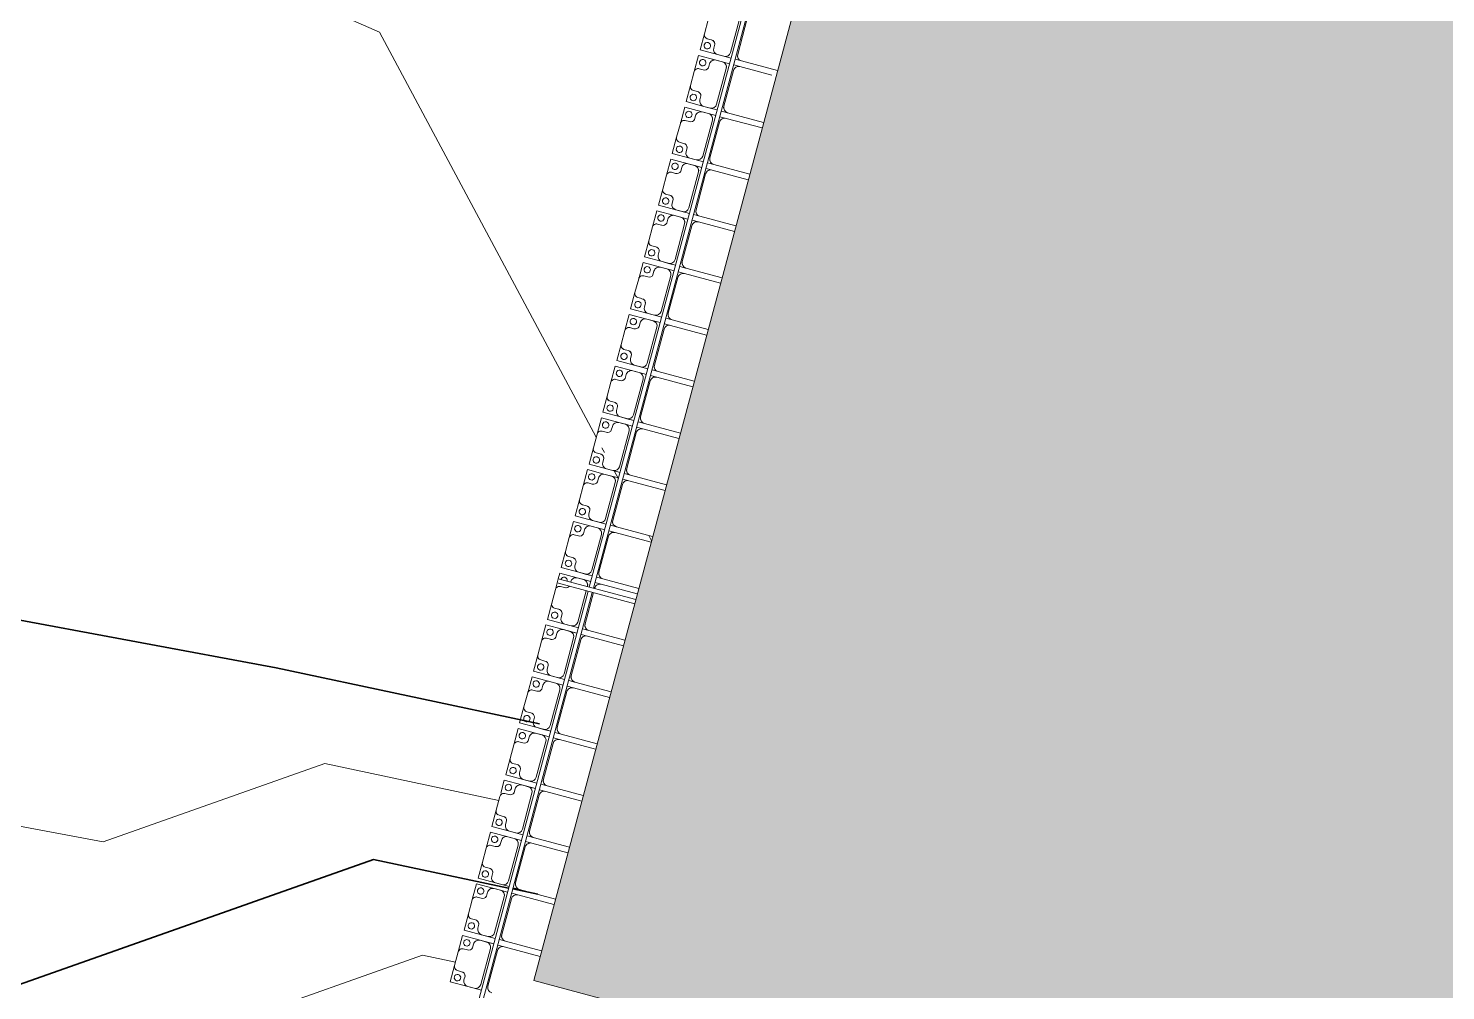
# Model space of a CAD drawing. Header units: millimetres. Extents: x -861324 to 439029, y -308065 to 694685.
# Drawn here: x -190144 to -176927, y 236711 to 245688 of the extents above; entities that cross this region are included whole.
import ezdxf

# ---------------------------------------------------------------- set-up
doc = ezdxf.new("R2010")
doc.units = ezdxf.units.MM
for name, color, linetype, lineweight in [('A-DETL-GENF', 92, 'Continuous', 9), ('A-DETL-THIN', 151, 'Continuous', 9), ('A-GENM', 13, 'Continuous', 9), ('C-TOPO-MAJR', 7, 'Continuous', 35), ('C-TOPO-MINR', 7, 'Continuous', 9), ('S-BEAM', 12, 'Continuous', 9)]:
    doc.layers.add(name, color=color, linetype=linetype, lineweight=lineweight)

# ---------------------------------------------------------------- blocks, each defined once
blk = doc.blocks.new('Dai phaodi lai - DẢI PHAO ĐI LẠI-17681-BỐ TRÍ BÈ PIN HỒ BẢN MÒNG')
at = {"layer": 'A-GENM', "color": 7}
for p, q in [((45223, -348), (45223, 0)), ((45723, -348), (45723, 0)), ((45777, 0), (45777, -348)), ((46223, -348), (46223, 0)), ((46277, 0), (46277, -348)), ((46723, -348), (46723, 0)), ((46777, 0), (46777, -348)), ((47223, -348), (47223, 0)), ((47277, 0), (47277, -348)), ((47723, -348), (47723, 0)), ((47777, 0), (47777, -348)), ((48223, -348), (48223, 0)), ((48277, 0), (48277, -348)), ((48723, -348), (48723, 0)), ((48777, 0), (48777, -348)), ((49223, -348), (49223, 0)), ((49277, 0), (49277, -348)), ((49723, -348), (49723, 0)), ((49777, 0), (49777, -348)), ((50223, -348), (50223, 0)), ((50277, 0), (50277, -348)), ((50723, -348), (50723, 0)), ((50777, 0), (50777, -348)), ((51223, -348), (51223, 0)), ((51277, 0), (51277, -348)), ((51723, -348), (51723, 0)), ((51777, 0), (51777, -348)), ((52223, -348), (52223, 0)), ((52277, 0), (52277, -348)), ((52723, -348), (52723, 0)), ((52777, 0), (52777, -348)), ((53223, -348), (53223, 0)), ((53277, 0), (53277, -348)), ((53723, -348), (53723, 0)), ((53777, 0), (53777, -348)), ((45277, -41), (45277, -348)), ((44827, -398), (45173, -398)), ((45173, -467), (44827, -467)), ((45223, -579), (45223, -517)), ((45277, -517), (45277, -579)), ((45327, -398), (45673, -398)), ((45673, -467), (45327, -467)), ((45723, -579), (45723, -517)), ((45777, -517), (45777, -579)), ((45827, -398), (46173, -398)), ((46173, -467), (45827, -467)), ((46223, -579), (46223, -517)), ((46277, -517), (46277, -579)), ((46327, -398), (46673, -398)), ((46673, -467), (46327, -467)), ((46723, -579), (46723, -517)), ((46777, -517), (46777, -579)), ((46827, -398), (47173, -398)), ((47173, -467), (46827, -467)), ((47223, -579), (47223, -517)), ((47277, -517), (47277, -579)), ((47327, -398), (47673, -398)), ((47673, -467), (47327, -467)), ((47723, -579), (47723, -517)), ((47777, -517), (47777, -579)), ((47827, -398), (48173, -398)), ((48173, -467), (47827, -467)), ((48223, -579), (48223, -517)), ((48277, -517), (48277, -579)), ((48327, -398), (48673, -398)), ((48673, -467), (48327, -467)), ((48723, -579), (48723, -517)), ((48777, -517), (48777, -579)), ((48827, -398), (49173, -398)), ((49173, -467), (48827, -467)), ((49223, -579), (49223, -517)), ((49277, -517), (49277, -579)), ((49327, -398), (49673, -398)), ((49673, -467), (49327, -467)), ((49723, -579), (49723, -517)), ((49777, -517), (49777, -579)), ((49827, -398), (50173, -398)), ((50173, -467), (49827, -467)), ((50223, -579), (50223, -517)), ((50277, -517), (50277, -579)), ((50371, -398), (50673, -398)), ((50673, -467), (50371, -467)), ((50723, -579), (50723, -517)), ((50777, -517), (50777, -579)), ((50827, -398), (51173, -398)), ((51173, -467), (50827, -467)), ((51223, -579), (51223, -517)), ((51277, -517), (51277, -579)), ((51327, -398), (51673, -398)), ((51673, -467), (51327, -467)), ((51723, -579), (51723, -517)), ((51777, -517), (51777, -579)), ((51827, -398), (52173, -398)), ((52173, -467), (51827, -467)), ((52223, -579), (52223, -517)), ((52277, -517), (52277, -579)), ((52327, -398), (52673, -398)), ((52673, -467), (52327, -467)), ((52723, -579), (52723, -517)), ((52777, -517), (52777, -579)), ((52827, -398), (53173, -398)), ((53173, -467), (52827, -467)), ((53223, -579), (53223, -517)), ((53277, -517), (53277, -579)), ((53327, -398), (53673, -398)), ((53673, -467), (53327, -467)), ((53723, -579), (53723, -517)), ((53777, -517), (53777, -579)), ((53827, -398), (54173, -398)), ((54173, -467), (53827, -467)), ((54223, -579), (54223, -517)), ((45136, -629), (45173, -629)), ((45327, -629), (45364, -629)), ((45636, -629), (45673, -629)), ((45827, -629), (45864, -629)), ((46136, -629), (46173, -629)), ((46327, -629), (46364, -629)), ((46636, -629), (46673, -629)), ((46827, -629), (46864, -629)), ((47136, -629), (47173, -629)), ((47327, -629), (47364, -629)), ((47636, -629), (47673, -629)), ((47827, -629), (47864, -629)), ((48136, -629), (48173, -629)), ((48327, -629), (48364, -629)), ((48636, -629), (48673, -629)), ((48827, -629), (48864, -629)), ((49136, -629), (49173, -629)), ((49327, -629), (49364, -629)), ((49636, -629), (49673, -629)), ((49827, -629), (49864, -629)), ((50136, -629), (50173, -629)), ((50636, -629), (50673, -629)), ((50827, -629), (50864, -629)), ((51136, -629), (51173, -629)), ((51327, -629), (51364, -629)), ((51636, -629), (51673, -629)), ((51827, -629), (51864, -629)), ((52136, -629), (52173, -629)), ((52327, -629), (52364, -629)), ((52636, -629), (52673, -629)), ((52827, -629), (52864, -629)), ((53136, -629), (53173, -629)), ((53327, -629), (53364, -629)), ((53636, -629), (53673, -629)), ((53827, -629), (53864, -629)), ((54136, -629), (54173, -629)), ((44933, -748), (45067, -748)), ((45105, -710), (45105, -671)), ((45395, -671), (45395, -710)), ((45433, -748), (45567, -748)), ((45605, -710), (45605, -671)), ((45895, -671), (45895, -710)), ((45933, -748), (46067, -748)), ((46105, -710), (46105, -671)), ((46395, -671), (46395, -710)), ((46433, -748), (46567, -748)), ((46605, -710), (46605, -671)), ((46895, -671), (46895, -710)), ((46933, -748), (47067, -748)), ((47105, -710), (47105, -671)), ((47395, -671), (47395, -710)), ((47433, -748), (47567, -748)), ((47605, -710), (47605, -671)), ((47895, -671), (47895, -710)), ((47933, -748), (48067, -748)), ((48105, -710), (48105, -671)), ((48395, -671), (48395, -710)), ((48433, -748), (48567, -748)), ((48605, -710), (48605, -671)), ((48895, -671), (48895, -710)), ((48933, -748), (49067, -748)), ((49105, -710), (49105, -671)), ((49395, -671), (49395, -710)), ((49433, -748), (49567, -748)), ((49605, -710), (49605, -671)), ((49895, -671), (49895, -710)), ((49933, -748), (50067, -748)), ((50105, -710), (50105, -671)), ((50395, -671), (50395, -710)), ((50433, -748), (50567, -748)), ((50605, -710), (50605, -671)), ((50895, -671), (50895, -710)), ((50933, -748), (51067, -748)), ((51105, -710), (51105, -671)), ((51395, -671), (51395, -710)), ((51433, -748), (51567, -748)), ((51605, -710), (51605, -671)), ((51895, -671), (51895, -710)), ((51933, -748), (52067, -748)), ((52105, -710), (52105, -671)), ((52395, -671), (52395, -710)), ((52433, -748), (52567, -748)), ((52605, -710), (52605, -671)), ((52895, -671), (52895, -710)), ((52933, -748), (53067, -748)), ((53105, -710), (53105, -671)), ((53395, -671), (53395, -710)), ((53433, -748), (53567, -748)), ((53605, -710), (53605, -671)), ((53895, -671), (53895, -710)), ((53933, -748), (54067, -748)), ((54105, -710), (54105, -671))]:
    blk.add_line(p, q, dxfattribs=at)
at = {"layer": 'A-GENM', "color": 9}
for p, q in [((45223, -348), (45223, -408)), ((45223, -348), (45223, -408)), ((45277, -408), (45277, -348)), ((45277, -408), (45277, -348)), ((45723, -348), (45723, -408)), ((45723, -348), (45723, -408)), ((45777, -408), (45777, -348)), ((45777, -408), (45777, -348)), ((46223, -348), (46223, -408)), ((46223, -348), (46223, -408)), ((46277, -408), (46277, -348)), ((46277, -408), (46277, -348)), ((46723, -348), (46723, -408)), ((46723, -348), (46723, -408)), ((46777, -408), (46777, -348)), ((46777, -408), (46777, -348)), ((47223, -348), (47223, -408)), ((47223, -348), (47223, -408)), ((47277, -408), (47277, -348)), ((47277, -408), (47277, -348)), ((47723, -348), (47723, -408)), ((47723, -348), (47723, -408)), ((47777, -408), (47777, -348)), ((47777, -408), (47777, -348)), ((48223, -348), (48223, -408)), ((48223, -348), (48223, -408)), ((48277, -408), (48277, -348)), ((48277, -408), (48277, -348)), ((48723, -348), (48723, -408)), ((48723, -348), (48723, -408)), ((48777, -408), (48777, -348)), ((48777, -408), (48777, -348)), ((49223, -348), (49223, -408)), ((49223, -348), (49223, -408)), ((49277, -408), (49277, -348)), ((49277, -408), (49277, -348)), ((49723, -348), (49723, -408)), ((49723, -348), (49723, -408)), ((49777, -408), (49777, -348)), ((49777, -408), (49777, -348)), ((50223, -348), (50223, -408)), ((50223, -348), (50223, -408)), ((50277, -408), (50277, -348)), ((50277, -408), (50277, -348)), ((50723, -348), (50723, -408)), ((50723, -348), (50723, -408)), ((50777, -408), (50777, -348)), ((50777, -408), (50777, -348)), ((51223, -348), (51223, -408)), ((51223, -348), (51223, -408)), ((51277, -408), (51277, -348)), ((51277, -408), (51277, -348)), ((51723, -348), (51723, -408)), ((51723, -348), (51723, -408)), ((51777, -408), (51777, -348)), ((51777, -408), (51777, -348)), ((52223, -348), (52223, -408)), ((52223, -348), (52223, -408)), ((52277, -408), (52277, -348)), ((52277, -408), (52277, -348)), ((52723, -348), (52723, -408)), ((52723, -348), (52723, -408)), ((52777, -408), (52777, -348)), ((52777, -408), (52777, -348)), ((53223, -348), (53223, -408)), ((53223, -348), (53223, -408)), ((53277, -408), (53277, -348)), ((53277, -408), (53277, -348)), ((53723, -348), (53723, -408)), ((53723, -348), (53723, -408)), ((53777, -408), (53777, -348)), ((53777, -408), (53777, -348)), ((45223, -448), (45223, -579)), ((45223, -448), (45223, -517)), ((45277, -579), (45277, -448)), ((45277, -517), (45277, -448)), ((45723, -448), (45723, -579)), ((45723, -448), (45723, -517)), ((45777, -579), (45777, -448)), ((45777, -517), (45777, -448)), ((46223, -448), (46223, -579)), ((46223, -448), (46223, -517)), ((46277, -579), (46277, -448)), ((46277, -517), (46277, -448)), ((46723, -448), (46723, -579)), ((46723, -448), (46723, -517)), ((46777, -579), (46777, -448)), ((46777, -517), (46777, -448)), ((47223, -448), (47223, -579)), ((47223, -448), (47223, -517)), ((47277, -579), (47277, -448)), ((47277, -517), (47277, -448)), ((47723, -448), (47723, -579)), ((47723, -448), (47723, -517)), ((47777, -579), (47777, -448)), ((47777, -517), (47777, -448)), ((48223, -448), (48223, -579)), ((48223, -448), (48223, -517)), ((48277, -579), (48277, -448)), ((48277, -517), (48277, -448)), ((48723, -448), (48723, -579)), ((48723, -448), (48723, -517)), ((48777, -579), (48777, -448)), ((48777, -517), (48777, -448)), ((49223, -448), (49223, -579)), ((49223, -448), (49223, -517)), ((49277, -579), (49277, -448)), ((49277, -517), (49277, -448)), ((49723, -448), (49723, -579)), ((49723, -448), (49723, -517)), ((49777, -579), (49777, -448)), ((49777, -517), (49777, -448)), ((50223, -448), (50223, -579)), ((50223, -448), (50223, -517)), ((50277, -579), (50277, -448)), ((50277, -517), (50277, -448)), ((50723, -448), (50723, -579)), ((50723, -448), (50723, -517)), ((50777, -579), (50777, -448)), ((50777, -517), (50777, -448)), ((51223, -448), (51223, -579)), ((51223, -448), (51223, -517)), ((51277, -579), (51277, -448)), ((51277, -517), (51277, -448)), ((51723, -448), (51723, -579)), ((51723, -448), (51723, -517)), ((51777, -579), (51777, -448)), ((51777, -517), (51777, -448)), ((52223, -448), (52223, -579)), ((52223, -448), (52223, -517)), ((52277, -579), (52277, -448)), ((52277, -517), (52277, -448)), ((52723, -448), (52723, -579)), ((52723, -448), (52723, -517)), ((52777, -579), (52777, -448)), ((52777, -517), (52777, -448)), ((53223, -448), (53223, -579)), ((53223, -448), (53223, -517)), ((53277, -579), (53277, -448)), ((53277, -517), (53277, -448)), ((53723, -448), (53723, -579)), ((53723, -448), (53723, -517)), ((53777, -579), (53777, -448)), ((53777, -517), (53777, -448)), ((54223, -448), (54223, -579)), ((54223, -448), (54223, -517)), ((45173, -629), (45136, -629)), ((45136, -629), (45173, -629)), ((45173, -629), (45136, -629)), ((45223, -579), (45223, -748)), ((45223, -748), (45223, -579)), ((45277, -748), (45277, -579)), ((45277, -579), (45277, -748)), ((45364, -629), (45327, -629)), ((45327, -629), (45364, -629)), ((45364, -629), (45327, -629)), ((45673, -629), (45636, -629)), ((45636, -629), (45673, -629)), ((45673, -629), (45636, -629)), ((45723, -579), (45723, -748)), ((45723, -748), (45723, -579)), ((45777, -748), (45777, -579)), ((45777, -579), (45777, -748)), ((45864, -629), (45827, -629)), ((45827, -629), (45864, -629)), ((45864, -629), (45827, -629)), ((46173, -629), (46136, -629)), ((46136, -629), (46173, -629)), ((46173, -629), (46136, -629)), ((46223, -579), (46223, -748)), ((46223, -748), (46223, -579)), ((46277, -748), (46277, -579)), ((46277, -579), (46277, -748)), ((46364, -629), (46327, -629)), ((46327, -629), (46364, -629)), ((46364, -629), (46327, -629)), ((46673, -629), (46636, -629)), ((46636, -629), (46673, -629)), ((46673, -629), (46636, -629)), ((46723, -579), (46723, -748)), ((46723, -748), (46723, -579)), ((46777, -748), (46777, -579)), ((46777, -579), (46777, -748)), ((46864, -629), (46827, -629)), ((46827, -629), (46864, -629)), ((46864, -629), (46827, -629)), ((47173, -629), (47136, -629)), ((47136, -629), (47173, -629)), ((47173, -629), (47136, -629)), ((47223, -579), (47223, -748)), ((47223, -748), (47223, -579)), ((47277, -748), (47277, -579)), ((47277, -579), (47277, -748)), ((47364, -629), (47327, -629)), ((47327, -629), (47364, -629)), ((47364, -629), (47327, -629)), ((47673, -629), (47636, -629)), ((47636, -629), (47673, -629)), ((47673, -629), (47636, -629)), ((47723, -579), (47723, -748)), ((47723, -748), (47723, -579)), ((47777, -748), (47777, -579)), ((47777, -579), (47777, -748)), ((47864, -629), (47827, -629)), ((47827, -629), (47864, -629)), ((47864, -629), (47827, -629)), ((48173, -629), (48136, -629)), ((48136, -629), (48173, -629)), ((48173, -629), (48136, -629)), ((48223, -579), (48223, -748)), ((48223, -748), (48223, -579)), ((48277, -748), (48277, -579)), ((48277, -579), (48277, -748)), ((48364, -629), (48327, -629)), ((48327, -629), (48364, -629)), ((48364, -629), (48327, -629)), ((48673, -629), (48636, -629)), ((48636, -629), (48673, -629)), ((48673, -629), (48636, -629)), ((48723, -579), (48723, -748)), ((48723, -748), (48723, -579)), ((48777, -748), (48777, -579)), ((48777, -579), (48777, -748)), ((48864, -629), (48827, -629)), ((48827, -629), (48864, -629)), ((48864, -629), (48827, -629)), ((49173, -629), (49136, -629)), ((49136, -629), (49173, -629)), ((49173, -629), (49136, -629)), ((49223, -579), (49223, -748)), ((49223, -748), (49223, -579)), ((49277, -748), (49277, -579)), ((49277, -579), (49277, -748)), ((49364, -629), (49327, -629)), ((49327, -629), (49364, -629)), ((49364, -629), (49327, -629)), ((49673, -629), (49636, -629)), ((49636, -629), (49673, -629)), ((49673, -629), (49636, -629)), ((49723, -579), (49723, -748)), ((49723, -748), (49723, -579)), ((49777, -748), (49777, -579)), ((49777, -579), (49777, -748)), ((49864, -629), (49827, -629)), ((49827, -629), (49864, -629)), ((49864, -629), (49827, -629)), ((50173, -629), (50136, -629)), ((50136, -629), (50173, -629)), ((50173, -629), (50136, -629)), ((50223, -579), (50223, -748)), ((50223, -748), (50223, -579)), ((50277, -748), (50277, -579)), ((50277, -579), (50277, -748)), ((50673, -629), (50636, -629)), ((50636, -629), (50673, -629)), ((50673, -629), (50636, -629)), ((50723, -579), (50723, -748)), ((50723, -748), (50723, -579)), ((50777, -748), (50777, -579)), ((50777, -579), (50777, -748)), ((50864, -629), (50827, -629)), ((50827, -629), (50864, -629)), ((50864, -629), (50827, -629)), ((51173, -629), (51136, -629)), ((51136, -629), (51173, -629)), ((51173, -629), (51136, -629)), ((51223, -579), (51223, -748)), ((51223, -748), (51223, -579)), ((51277, -748), (51277, -579)), ((51277, -579), (51277, -748)), ((51364, -629), (51327, -629)), ((51327, -629), (51364, -629)), ((51364, -629), (51327, -629)), ((51673, -629), (51636, -629)), ((51636, -629), (51673, -629)), ((51673, -629), (51636, -629)), ((51723, -579), (51723, -748)), ((51723, -748), (51723, -579)), ((51777, -748), (51777, -579)), ((51777, -579), (51777, -748)), ((51864, -629), (51827, -629)), ((51827, -629), (51864, -629)), ((51864, -629), (51827, -629)), ((52173, -629), (52136, -629)), ((52136, -629), (52173, -629)), ((52173, -629), (52136, -629)), ((52223, -579), (52223, -748)), ((52223, -748), (52223, -579)), ((52277, -748), (52277, -579)), ((52277, -579), (52277, -748)), ((52364, -629), (52327, -629)), ((52327, -629), (52364, -629)), ((52364, -629), (52327, -629)), ((52673, -629), (52636, -629)), ((52636, -629), (52673, -629)), ((52673, -629), (52636, -629)), ((52723, -579), (52723, -748)), ((52723, -748), (52723, -579)), ((52777, -748), (52777, -579)), ((52777, -579), (52777, -748)), ((52864, -629), (52827, -629)), ((52827, -629), (52864, -629)), ((52864, -629), (52827, -629)), ((53173, -629), (53136, -629)), ((53136, -629), (53173, -629)), ((53173, -629), (53136, -629)), ((53223, -579), (53223, -748)), ((53223, -748), (53223, -579)), ((53277, -748), (53277, -579)), ((53277, -579), (53277, -748)), ((53364, -629), (53327, -629)), ((53327, -629), (53364, -629)), ((53364, -629), (53327, -629)), ((53673, -629), (53636, -629)), ((53636, -629), (53673, -629)), ((53673, -629), (53636, -629)), ((53723, -579), (53723, -748)), ((53723, -748), (53723, -579)), ((53777, -748), (53777, -579)), ((53777, -579), (53777, -748)), ((53864, -629), (53827, -629)), ((53827, -629), (53864, -629)), ((53864, -629), (53827, -629)), ((54173, -629), (54136, -629)), ((54136, -629), (54173, -629)), ((54173, -629), (54136, -629)), ((54223, -579), (54223, -748)), ((54223, -748), (54223, -579)), ((45223, -748), (45067, -748)), ((45067, -748), (45223, -748)), ((45433, -748), (45277, -748)), ((45277, -748), (45433, -748)), ((45395, -710), (45395, -671)), ((45395, -671), (45395, -710)), ((45395, -710), (45395, -671)), ((45723, -748), (45567, -748)), ((45567, -748), (45723, -748)), ((45933, -748), (45777, -748)), ((45777, -748), (45933, -748)), ((45895, -710), (45895, -671)), ((45895, -671), (45895, -710)), ((45895, -710), (45895, -671)), ((46223, -748), (46067, -748)), ((46067, -748), (46223, -748)), ((46433, -748), (46277, -748)), ((46277, -748), (46433, -748)), ((46395, -710), (46395, -671)), ((46395, -671), (46395, -710)), ((46395, -710), (46395, -671)), ((46723, -748), (46567, -748)), ((46567, -748), (46723, -748)), ((46933, -748), (46777, -748)), ((46777, -748), (46933, -748)), ((46895, -710), (46895, -671)), ((46895, -671), (46895, -710)), ((46895, -710), (46895, -671)), ((47223, -748), (47067, -748)), ((47067, -748), (47223, -748)), ((47433, -748), (47277, -748)), ((47277, -748), (47433, -748)), ((47395, -710), (47395, -671)), ((47395, -671), (47395, -710)), ((47395, -710), (47395, -671)), ((47723, -748), (47567, -748)), ((47567, -748), (47723, -748)), ((47933, -748), (47777, -748)), ((47777, -748), (47933, -748)), ((47895, -710), (47895, -671)), ((47895, -671), (47895, -710)), ((47895, -710), (47895, -671)), ((48223, -748), (48067, -748)), ((48067, -748), (48223, -748)), ((48433, -748), (48277, -748)), ((48277, -748), (48433, -748)), ((48395, -710), (48395, -671)), ((48395, -671), (48395, -710)), ((48395, -710), (48395, -671)), ((48723, -748), (48567, -748)), ((48567, -748), (48723, -748)), ((48933, -748), (48777, -748)), ((48777, -748), (48933, -748)), ((48895, -710), (48895, -671)), ((48895, -671), (48895, -710)), ((48895, -710), (48895, -671)), ((49223, -748), (49067, -748)), ((49067, -748), (49223, -748)), ((49433, -748), (49277, -748)), ((49277, -748), (49433, -748)), ((49395, -710), (49395, -671)), ((49395, -671), (49395, -710)), ((49395, -710), (49395, -671)), ((49723, -748), (49567, -748)), ((49567, -748), (49723, -748)), ((49933, -748), (49777, -748)), ((49777, -748), (49933, -748)), ((49895, -710), (49895, -671)), ((49895, -671), (49895, -710)), ((49895, -710), (49895, -671)), ((50223, -748), (50067, -748)), ((50067, -748), (50223, -748)), ((50331, -748), (50277, -748)), ((50277, -748), (50331, -748)), ((50433, -748), (50371, -748)), ((50371, -748), (50433, -748)), ((50395, -710), (50395, -671)), ((50395, -671), (50395, -710)), ((50395, -710), (50395, -671)), ((50723, -748), (50567, -748)), ((50567, -748), (50723, -748)), ((50933, -748), (50777, -748)), ((50777, -748), (50933, -748)), ((50895, -710), (50895, -671)), ((50895, -671), (50895, -710)), ((50895, -710), (50895, -671)), ((51223, -748), (51067, -748)), ((51067, -748), (51223, -748)), ((51433, -748), (51277, -748)), ((51277, -748), (51433, -748)), ((51395, -710), (51395, -671)), ((51395, -671), (51395, -710)), ((51395, -710), (51395, -671)), ((51723, -748), (51567, -748)), ((51567, -748), (51723, -748)), ((51933, -748), (51777, -748)), ((51777, -748), (51933, -748)), ((51895, -710), (51895, -671)), ((51895, -671), (51895, -710)), ((51895, -710), (51895, -671)), ((52223, -748), (52067, -748)), ((52067, -748), (52223, -748)), ((52401, -748), (52277, -748)), ((52277, -748), (52401, -748)), ((52395, -710), (52395, -671)), ((52395, -671), (52395, -710)), ((52395, -710), (52395, -671)), ((52723, -748), (52567, -748)), ((52567, -748), (52723, -748)), ((52933, -748), (52777, -748)), ((52777, -748), (52933, -748)), ((52895, -710), (52895, -671)), ((52895, -671), (52895, -710)), ((52895, -710), (52895, -671)), ((53223, -748), (53067, -748)), ((53067, -748), (53223, -748)), ((53429, -748), (53277, -748)), ((53277, -748), (53429, -748)), ((53395, -710), (53395, -671)), ((53395, -671), (53395, -710)), ((53395, -710), (53395, -671)), ((53723, -748), (53567, -748)), ((53567, -748), (53723, -748)), ((53933, -748), (53777, -748)), ((53777, -748), (53933, -748)), ((53895, -710), (53895, -671)), ((53895, -671), (53895, -710)), ((53895, -710), (53895, -671)), ((54223, -748), (54067, -748)), ((54067, -748), (54223, -748))]:
    blk.add_line(p, q, dxfattribs=at)
at = {"layer": 'A-GENM', "color": 7}
for centre, radius, start, end in [((45173, -348), 50, 270, 360), ((45327, -348), 50, 180, 270), ((45673, -348), 50, 270, 360), ((45827, -348), 50, 180, 270), ((46173, -348), 50, 270, 360), ((46327, -348), 50, 180, 270), ((46673, -348), 50, 270, 360), ((46827, -348), 50, 180, 270), ((47173, -348), 50, 270, 360), ((47327, -348), 50, 180, 270), ((47673, -348), 50, 270, 360), ((47827, -348), 50, 180, 270), ((48173, -348), 50, 270, 360), ((48327, -348), 50, 180, 270), ((48673, -348), 50, 270, 360), ((48827, -348), 50, 180, 270), ((49173, -348), 50, 270, 360), ((49327, -348), 50, 180, 270), ((49673, -348), 50, 270, 360), ((49827, -348), 50, 180, 270), ((50173, -348), 50, 270, 360), ((50327, -348), 50, 180, 270), ((50673, -348), 50, 270, 360), ((50827, -348), 50, 180, 270), ((51173, -348), 50, 270, 360), ((51327, -348), 50, 180, 270), ((51673, -348), 50, 270, 360), ((51827, -348), 50, 180, 270), ((52173, -348), 50, 270, 360), ((52327, -348), 50, 180, 270), ((52673, -348), 50, 270, 360), ((52827, -348), 50, 180, 270), ((53173, -348), 50, 270, 360), ((53327, -348), 50, 180, 270), ((53673, -348), 50, 270, 360), ((53827, -348), 50, 180, 270), ((54173, -348), 50, 270, 360), ((45173, -517), 50, 360, 90), ((45327, -517), 50, 90, 180), ((45673, -517), 50, 360, 90), ((45827, -517), 50, 90, 180), ((46173, -517), 50, 360, 90), ((46327, -517), 50, 90, 180), ((46673, -517), 50, 360, 90), ((46827, -517), 50, 90, 180), ((47173, -517), 50, 360, 90), ((47327, -517), 50, 90, 180), ((47673, -517), 50, 360, 90), ((47827, -517), 50, 90, 180), ((48173, -517), 50, 360, 90), ((48327, -517), 50, 90, 180), ((48673, -517), 50, 360, 90), ((48827, -517), 50, 90, 180), ((49173, -517), 50, 360, 90), ((49327, -517), 50, 90, 180), ((49673, -517), 50, 360, 90), ((49827, -517), 50, 90, 180), ((50173, -517), 50, 360, 90), ((50327, -517), 50, 90, 180), ((50673, -517), 50, 360, 90), ((50827, -517), 50, 90, 180), ((51173, -517), 50, 360, 90), ((51327, -517), 50, 90, 180), ((51673, -517), 50, 360, 90), ((51827, -517), 50, 90, 180), ((52173, -517), 50, 360, 90), ((52327, -517), 50, 90, 180), ((52673, -517), 50, 360, 90), ((52827, -517), 50, 90, 180), ((53173, -517), 50, 360, 90), ((53327, -517), 50, 90, 180), ((53673, -517), 50, 360, 90), ((53827, -517), 50, 90, 180), ((54173, -517), 50, 360, 90), ((45145, -668), 40, 103.1885, 183.5081), ((45173, -579), 50, 270, 360), ((45327, -579), 50, 180, 270), ((45355, -668), 40, 356.4919, 76.8115), ((45645, -668), 40, 103.1885, 183.5081), ((45673, -579), 50, 270, 360), ((45827, -579), 50, 180, 270), ((45855, -668), 40, 356.4919, 76.8115), ((46145, -668), 40, 103.1885, 183.5081), ((46173, -579), 50, 270, 360), ((46327, -579), 50, 180, 270), ((46355, -668), 40, 356.4919, 76.8115), ((46645, -668), 40, 103.1885, 183.5081), ((46673, -579), 50, 270, 360), ((46827, -579), 50, 180, 270), ((46855, -668), 40, 356.4919, 76.8115), ((47145, -668), 40, 103.1885, 183.5081), ((47173, -579), 50, 270, 360), ((47327, -579), 50, 180, 270), ((47355, -668), 40, 356.4919, 76.8115), ((47645, -668), 40, 103.1885, 183.5081), ((47673, -579), 50, 270, 360), ((47827, -579), 50, 180, 270), ((47855, -668), 40, 356.4919, 76.8115), ((48145, -668), 40, 103.1885, 183.5081), ((48173, -579), 50, 270, 360), ((48327, -579), 50, 180, 270), ((48355, -668), 40, 356.4919, 76.8115), ((48645, -668), 40, 103.1885, 183.5081), ((48673, -579), 50, 270, 360), ((48827, -579), 50, 180, 270), ((48855, -668), 40, 356.4919, 76.8115), ((49145, -668), 40, 103.1885, 183.5081), ((49173, -579), 50, 270, 360), ((49327, -579), 50, 180, 270), ((49355, -668), 40, 356.4919, 76.8115), ((49645, -668), 40, 103.1885, 183.5081), ((49673, -579), 50, 270, 360), ((49827, -579), 50, 180, 270), ((49855, -668), 40, 356.4919, 76.8115), ((50145, -668), 40, 103.1885, 183.5081), ((50173, -579), 50, 270, 360), ((50327, -579), 50, 180, 270), ((50355, -668), 40, 356.4919, 63.4249), ((50645, -668), 40, 103.1885, 183.5081), ((50673, -579), 50, 270, 360), ((50827, -579), 50, 180, 270), ((50855, -668), 40, 356.4919, 76.8115), ((51145, -668), 40, 103.1885, 183.5081), ((51173, -579), 50, 270, 360), ((51327, -579), 50, 180, 270), ((51355, -668), 40, 356.4919, 76.8115), ((51645, -668), 40, 103.1885, 183.5081), ((51673, -579), 50, 270, 360), ((51827, -579), 50, 180, 270), ((51855, -668), 40, 356.4919, 76.8115), ((52145, -668), 40, 103.1885, 183.5081), ((52173, -579), 50, 270, 360), ((52327, -579), 50, 180, 270), ((52355, -668), 40, 356.4919, 76.8115), ((52645, -668), 40, 103.1885, 183.5081), ((52673, -579), 50, 270, 360), ((52827, -579), 50, 180, 270), ((52855, -668), 40, 356.4919, 76.8115), ((53145, -668), 40, 103.1885, 183.5081), ((53173, -579), 50, 270, 360), ((53327, -579), 50, 180, 270), ((53355, -668), 40, 356.4919, 76.8115), ((53645, -668), 40, 103.1885, 183.5081), ((53673, -579), 50, 270, 360), ((53827, -579), 50, 180, 270), ((53855, -668), 40, 356.4919, 76.8115), ((54145, -668), 40, 103.1885, 183.5081), ((54173, -579), 50, 270, 360), ((45067, -710), 38, 270, 360), ((45433, -710), 38, 180, 270), ((45567, -710), 38, 270, 360), ((45933, -710), 38, 180, 270), ((46067, -710), 38, 270, 360), ((46433, -710), 38, 180, 270), ((46567, -710), 38, 270, 360), ((46933, -710), 38, 180, 270), ((47067, -710), 38, 270, 360), ((47433, -710), 38, 180, 270), ((47567, -710), 38, 270, 360), ((47933, -710), 38, 180, 270), ((48067, -710), 38, 270, 360), ((48433, -710), 38, 180, 270), ((48567, -710), 38, 270, 360), ((48933, -710), 38, 180, 270), ((49067, -710), 38, 270, 360), ((49433, -710), 38, 180, 270), ((49567, -710), 38, 270, 360), ((49933, -710), 38, 180, 270), ((50067, -710), 38, 270, 360), ((50433, -710), 38, 180, 270), ((50567, -710), 38, 270, 360), ((50933, -710), 38, 180, 270), ((51067, -710), 38, 270, 360), ((51433, -710), 38, 180, 270), ((51567, -710), 38, 270, 360), ((51933, -710), 38, 180, 270), ((52067, -710), 38, 270, 360), ((52433, -710), 38, 180, 270), ((52567, -710), 38, 270, 360), ((52933, -710), 38, 180, 270), ((53067, -710), 38, 270, 360), ((53433, -710), 38, 180, 270), ((53567, -710), 38, 270, 360), ((53933, -710), 38, 180, 270), ((54067, -710), 38, 270, 360)]:
    blk.add_arc(centre, radius, start, end, dxfattribs=at)
at = {"layer": 'A-GENM', "color": 9}
for centre, radius, start, end in [((45173, -348), 50, 270, 300), ((45327, -348), 50, 180, 210), ((45673, -348), 50, 270, 300), ((45827, -348), 50, 180, 210), ((46173, -348), 50, 270, 300), ((46327, -348), 50, 180, 210), ((46673, -348), 50, 270, 300), ((46827, -348), 50, 180, 210), ((47173, -348), 50, 270, 300), ((47327, -348), 50, 180, 210), ((47673, -348), 50, 270, 300), ((47827, -348), 50, 180, 210), ((48173, -348), 50, 270, 300), ((48327, -348), 50, 180, 210), ((48673, -348), 50, 270, 300), ((48827, -348), 50, 180, 210), ((49173, -348), 50, 270, 300), ((49327, -348), 50, 180, 210), ((49673, -348), 50, 270, 300), ((49827, -348), 50, 180, 210), ((50173, -348), 50, 270, 300), ((50327, -348), 50, 180, 210), ((50673, -348), 50, 270, 300), ((50827, -348), 50, 180, 210), ((51173, -348), 50, 270, 300), ((51327, -348), 50, 180, 210), ((51673, -348), 50, 270, 300), ((51827, -348), 50, 180, 210), ((52173, -348), 50, 270, 300), ((52327, -348), 50, 180, 210), ((52673, -348), 50, 270, 300), ((52827, -348), 50, 180, 210), ((53173, -348), 50, 270, 300), ((53327, -348), 50, 180, 210), ((53673, -348), 50, 270, 300), ((53827, -348), 50, 180, 210), ((54173, -348), 50, 270, 300), ((45173, -517), 50, 360, 30), ((45327, -517), 50, 90, 120), ((45673, -517), 50, 360, 30), ((45827, -517), 50, 90, 120), ((46173, -517), 50, 360, 30), ((46327, -517), 50, 90, 120), ((46673, -517), 50, 360, 30), ((46827, -517), 50, 90, 120), ((47173, -517), 50, 360, 30), ((47327, -517), 50, 90, 120), ((47673, -517), 50, 360, 30), ((47827, -517), 50, 90, 120), ((48173, -517), 50, 360, 30), ((48327, -517), 50, 90, 120), ((48673, -517), 50, 360, 30), ((48827, -517), 50, 90, 120), ((49173, -517), 50, 360, 30), ((49327, -517), 50, 90, 120), ((49673, -517), 50, 360, 30), ((49827, -517), 50, 90, 120), ((50173, -517), 50, 360, 30), ((50327, -517), 50, 90, 120), ((50673, -517), 50, 360, 30), ((50827, -517), 50, 90, 120), ((51173, -517), 50, 360, 30), ((51327, -517), 50, 90, 120), ((51673, -517), 50, 360, 30), ((51827, -517), 50, 90, 120), ((52173, -517), 50, 360, 30), ((52327, -517), 50, 90, 120), ((52673, -517), 50, 360, 30), ((52827, -517), 50, 90, 120), ((53173, -517), 50, 360, 30), ((53327, -517), 50, 90, 120), ((53673, -517), 50, 360, 30), ((53827, -517), 50, 90, 120), ((54173, -517), 50, 360, 30), ((45145, -668), 40, 129.9617, 183.5081), ((45145, -668), 40, 129.9617, 183.5081), ((45145, -668), 40, 129.9617, 183.5081), ((45145, -668), 40, 103.1885, 116.5751), ((45145, -668), 40, 103.1885, 116.5751), ((45145, -668), 40, 103.1885, 116.5751), ((45173, -579), 50, 270, 360), ((45173, -579), 50, 270, 360), ((45173, -579), 50, 270, 360), ((45327, -579), 50, 180, 270), ((45327, -579), 50, 180, 270), ((45327, -579), 50, 180, 270), ((45355, -668), 40, 63.4249, 76.8115), ((45355, -668), 40, 63.4249, 76.8115), ((45355, -668), 40, 63.4249, 76.8115), ((45355, -668), 40, 356.4919, 36.6517), ((45355, -668), 40, 356.4919, 36.6517), ((45355, -668), 40, 356.4919, 36.6517), ((45645, -668), 40, 129.9617, 183.5081), ((45645, -668), 40, 129.9617, 183.5081), ((45645, -668), 40, 129.9617, 183.5081), ((45645, -668), 40, 103.1885, 116.5751), ((45645, -668), 40, 103.1885, 116.5751), ((45645, -668), 40, 103.1885, 116.5751), ((45673, -579), 50, 270, 360), ((45673, -579), 50, 270, 360), ((45673, -579), 50, 270, 360), ((45827, -579), 50, 180, 270), ((45827, -579), 50, 180, 270), ((45827, -579), 50, 180, 270), ((45855, -668), 40, 63.4249, 76.8115), ((45855, -668), 40, 63.4249, 76.8115), ((45855, -668), 40, 63.4249, 76.8115), ((45855, -668), 40, 356.4919, 36.6517), ((45855, -668), 40, 356.4919, 36.6517), ((45855, -668), 40, 356.4919, 36.6517), ((46145, -668), 40, 129.9617, 183.5081), ((46145, -668), 40, 129.9617, 183.5081), ((46145, -668), 40, 129.9617, 183.5081), ((46145, -668), 40, 103.1885, 116.5751), ((46145, -668), 40, 103.1885, 116.5751), ((46145, -668), 40, 103.1885, 116.5751), ((46173, -579), 50, 270, 360), ((46173, -579), 50, 270, 360), ((46173, -579), 50, 270, 360), ((46327, -579), 50, 180, 270), ((46327, -579), 50, 180, 270), ((46327, -579), 50, 180, 270), ((46355, -668), 40, 63.4249, 76.8115), ((46355, -668), 40, 63.4249, 76.8115), ((46355, -668), 40, 63.4249, 76.8115), ((46355, -668), 40, 356.4919, 36.6517), ((46355, -668), 40, 356.4919, 36.6517), ((46355, -668), 40, 356.4919, 36.6517), ((46645, -668), 40, 129.9617, 183.5081), ((46645, -668), 40, 129.9617, 183.5081), ((46645, -668), 40, 129.9617, 183.5081), ((46645, -668), 40, 103.1885, 116.5751), ((46645, -668), 40, 103.1885, 116.5751), ((46645, -668), 40, 103.1885, 116.5751), ((46673, -579), 50, 270, 360), ((46673, -579), 50, 270, 360), ((46673, -579), 50, 270, 360), ((46827, -579), 50, 180, 270), ((46827, -579), 50, 180, 270), ((46827, -579), 50, 180, 270), ((46855, -668), 40, 63.4249, 76.8115), ((46855, -668), 40, 63.4249, 76.8115), ((46855, -668), 40, 63.4249, 76.8115), ((46855, -668), 40, 356.4919, 36.6517), ((46855, -668), 40, 356.4919, 36.6517), ((46855, -668), 40, 356.4919, 36.6517), ((47145, -668), 40, 129.9617, 183.5081), ((47145, -668), 40, 129.9617, 183.5081), ((47145, -668), 40, 129.9617, 183.5081), ((47145, -668), 40, 103.1885, 116.5751), ((47145, -668), 40, 103.1885, 116.5751), ((47145, -668), 40, 103.1885, 116.5751), ((47173, -579), 50, 270, 360), ((47173, -579), 50, 270, 360), ((47173, -579), 50, 270, 360), ((47327, -579), 50, 180, 270), ((47327, -579), 50, 180, 270), ((47327, -579), 50, 180, 270), ((47355, -668), 40, 63.4249, 76.8115), ((47355, -668), 40, 63.4249, 76.8115), ((47355, -668), 40, 63.4249, 76.8115), ((47355, -668), 40, 356.4919, 36.6517), ((47355, -668), 40, 356.4919, 36.6517), ((47355, -668), 40, 356.4919, 36.6517), ((47645, -668), 40, 129.9617, 183.5081), ((47645, -668), 40, 129.9617, 183.5081), ((47645, -668), 40, 129.9617, 183.5081), ((47645, -668), 40, 103.1885, 116.5751), ((47645, -668), 40, 103.1885, 116.5751), ((47645, -668), 40, 103.1885, 116.5751), ((47673, -579), 50, 270, 360), ((47673, -579), 50, 270, 360), ((47673, -579), 50, 270, 360), ((47827, -579), 50, 180, 270), ((47827, -579), 50, 180, 270), ((47827, -579), 50, 180, 270), ((47855, -668), 40, 63.4249, 76.8115), ((47855, -668), 40, 63.4249, 76.8115), ((47855, -668), 40, 63.4249, 76.8115), ((47855, -668), 40, 356.4919, 36.6517), ((47855, -668), 40, 356.4919, 36.6517), ((47855, -668), 40, 356.4919, 36.6517), ((48145, -668), 40, 129.9617, 183.5081), ((48145, -668), 40, 129.9617, 183.5081), ((48145, -668), 40, 129.9617, 183.5081), ((48145, -668), 40, 103.1885, 116.5751), ((48145, -668), 40, 103.1885, 116.5751), ((48145, -668), 40, 103.1885, 116.5751), ((48173, -579), 50, 270, 360), ((48173, -579), 50, 270, 360), ((48173, -579), 50, 270, 360), ((48327, -579), 50, 180, 270), ((48327, -579), 50, 180, 270), ((48327, -579), 50, 180, 270), ((48355, -668), 40, 63.4249, 76.8115), ((48355, -668), 40, 63.4249, 76.8115), ((48355, -668), 40, 63.4249, 76.8115), ((48355, -668), 40, 356.4919, 36.6517), ((48355, -668), 40, 356.4919, 36.6517), ((48355, -668), 40, 356.4919, 36.6517), ((48645, -668), 40, 129.9617, 183.5081), ((48645, -668), 40, 129.9617, 183.5081), ((48645, -668), 40, 129.9617, 183.5081), ((48645, -668), 40, 103.1885, 116.5751), ((48645, -668), 40, 103.1885, 116.5751), ((48645, -668), 40, 103.1885, 116.5751), ((48673, -579), 50, 270, 360), ((48673, -579), 50, 270, 360), ((48673, -579), 50, 270, 360), ((48827, -579), 50, 180, 270), ((48827, -579), 50, 180, 270), ((48827, -579), 50, 180, 270), ((48855, -668), 40, 63.4249, 76.8115), ((48855, -668), 40, 63.4249, 76.8115), ((48855, -668), 40, 63.4249, 76.8115), ((48855, -668), 40, 356.4919, 36.6517), ((48855, -668), 40, 356.4919, 36.6517), ((48855, -668), 40, 356.4919, 36.6517), ((49145, -668), 40, 129.9617, 183.5081), ((49145, -668), 40, 129.9617, 183.5081), ((49145, -668), 40, 129.9617, 183.5081), ((49145, -668), 40, 103.1885, 116.5751), ((49145, -668), 40, 103.1885, 116.5751), ((49145, -668), 40, 103.1885, 116.5751), ((49173, -579), 50, 270, 360), ((49173, -579), 50, 270, 360), ((49173, -579), 50, 270, 360), ((49327, -579), 50, 180, 270), ((49327, -579), 50, 180, 270), ((49327, -579), 50, 180, 270), ((49355, -668), 40, 63.4249, 76.8115), ((49355, -668), 40, 63.4249, 76.8115), ((49355, -668), 40, 63.4249, 76.8115), ((49355, -668), 40, 356.4919, 36.6517), ((49355, -668), 40, 356.4919, 36.6517), ((49355, -668), 40, 356.4919, 36.6517), ((49645, -668), 40, 129.9617, 183.5081), ((49645, -668), 40, 129.9617, 183.5081), ((49645, -668), 40, 129.9617, 183.5081), ((49645, -668), 40, 103.1885, 116.5751), ((49645, -668), 40, 103.1885, 116.5751), ((49645, -668), 40, 103.1885, 116.5751), ((49673, -579), 50, 270, 360), ((49673, -579), 50, 270, 360), ((49673, -579), 50, 270, 360), ((49827, -579), 50, 180, 270), ((49827, -579), 50, 180, 270), ((49827, -579), 50, 180, 270), ((49855, -668), 40, 63.4249, 76.8115), ((49855, -668), 40, 63.4249, 76.8115), ((49855, -668), 40, 63.4249, 76.8115), ((49855, -668), 40, 356.4919, 36.6517), ((49855, -668), 40, 356.4919, 36.6517), ((49855, -668), 40, 356.4919, 36.6517), ((50145, -668), 40, 129.9617, 183.5081), ((50145, -668), 40, 129.9617, 183.5081), ((50145, -668), 40, 129.9617, 183.5081), ((50145, -668), 40, 103.1885, 116.5751), ((50145, -668), 40, 103.1885, 116.5751), ((50145, -668), 40, 103.1885, 116.5751), ((50173, -579), 50, 270, 360), ((50173, -579), 50, 270, 360), ((50173, -579), 50, 270, 360), ((50327, -579), 50, 180, 270), ((50327, -579), 50, 180, 270), ((50327, -579), 50, 180, 270), ((50355, -668), 40, 356.4919, 36.6517), ((50355, -668), 40, 356.4919, 36.6517), ((50355, -668), 40, 356.4919, 36.6517), ((50645, -668), 40, 129.9617, 183.5081), ((50645, -668), 40, 129.9617, 183.5081), ((50645, -668), 40, 129.9617, 183.5081), ((50645, -668), 40, 103.1885, 116.5751), ((50645, -668), 40, 103.1885, 116.5751), ((50645, -668), 40, 103.1885, 116.5751), ((50673, -579), 50, 270, 360), ((50673, -579), 50, 270, 360), ((50673, -579), 50, 270, 360), ((50827, -579), 50, 180, 270), ((50827, -579), 50, 180, 270), ((50827, -579), 50, 180, 270), ((50855, -668), 40, 63.4249, 76.8115), ((50855, -668), 40, 63.4249, 76.8115), ((50855, -668), 40, 63.4249, 76.8115), ((50855, -668), 40, 356.4919, 36.6517), ((50855, -668), 40, 356.4919, 36.6517), ((50855, -668), 40, 356.4919, 36.6517), ((51145, -668), 40, 129.9617, 183.5081), ((51145, -668), 40, 129.9617, 183.5081), ((51145, -668), 40, 129.9617, 183.5081), ((51145, -668), 40, 103.1885, 116.5751), ((51145, -668), 40, 103.1885, 116.5751), ((51145, -668), 40, 103.1885, 116.5751), ((51173, -579), 50, 270, 360), ((51173, -579), 50, 270, 360), ((51173, -579), 50, 270, 360), ((51327, -579), 50, 180, 270), ((51327, -579), 50, 180, 270), ((51327, -579), 50, 180, 270), ((51355, -668), 40, 63.4249, 76.8115), ((51355, -668), 40, 63.4249, 76.8115), ((51355, -668), 40, 63.4249, 76.8115), ((51355, -668), 40, 356.4919, 36.6517), ((51355, -668), 40, 356.4919, 36.6517), ((51355, -668), 40, 356.4919, 36.6517), ((51645, -668), 40, 129.9617, 183.5081), ((51645, -668), 40, 129.9617, 183.5081), ((51645, -668), 40, 129.9617, 183.5081), ((51645, -668), 40, 103.1885, 116.5751), ((51645, -668), 40, 103.1885, 116.5751), ((51645, -668), 40, 103.1885, 116.5751), ((51673, -579), 50, 270, 360), ((51673, -579), 50, 270, 360), ((51673, -579), 50, 270, 360), ((51827, -579), 50, 180, 270), ((51827, -579), 50, 180, 270), ((51827, -579), 50, 180, 270), ((51855, -668), 40, 63.4249, 76.8115), ((51855, -668), 40, 63.4249, 76.8115), ((51855, -668), 40, 63.4249, 76.8115), ((51855, -668), 40, 356.4919, 36.6517), ((51855, -668), 40, 356.4919, 36.6517), ((51855, -668), 40, 356.4919, 36.6517), ((52145, -668), 40, 129.9617, 183.5081), ((52145, -668), 40, 129.9617, 183.5081), ((52145, -668), 40, 129.9617, 183.5081), ((52145, -668), 40, 103.1885, 116.5751), ((52145, -668), 40, 103.1885, 116.5751), ((52145, -668), 40, 103.1885, 116.5751), ((52173, -579), 50, 270, 360), ((52173, -579), 50, 270, 360), ((52173, -579), 50, 270, 360), ((52327, -579), 50, 180, 270), ((52327, -579), 50, 180, 270), ((52327, -579), 50, 180, 270), ((52355, -668), 40, 69.1605, 76.8115), ((52355, -668), 40, 69.1605, 76.8115), ((52355, -668), 40, 69.1605, 76.8115), ((52355, -668), 40, 356.4919, 36.6517), ((52355, -668), 40, 356.4919, 36.6517), ((52355, -668), 40, 356.4919, 36.6517), ((52645, -668), 40, 129.9617, 183.5081), ((52645, -668), 40, 129.9617, 183.5081), ((52645, -668), 40, 129.9617, 183.5081), ((52645, -668), 40, 103.1885, 116.5751), ((52645, -668), 40, 103.1885, 116.5751), ((52645, -668), 40, 103.1885, 116.5751), ((52673, -579), 50, 270, 360), ((52673, -579), 50, 270, 360), ((52673, -579), 50, 270, 360), ((52827, -579), 50, 180, 270), ((52827, -579), 50, 180, 270), ((52827, -579), 50, 180, 270), ((52855, -668), 40, 63.4249, 76.8115), ((52855, -668), 40, 63.4249, 76.8115), ((52855, -668), 40, 63.4249, 76.8115), ((52855, -668), 40, 356.4919, 36.6517), ((52855, -668), 40, 356.4919, 36.6517), ((52855, -668), 40, 356.4919, 36.6517), ((53145, -668), 40, 129.9617, 183.5081), ((53145, -668), 40, 129.9617, 183.5081), ((53145, -668), 40, 129.9617, 183.5081), ((53145, -668), 40, 103.1885, 116.5751), ((53145, -668), 40, 103.1885, 116.5751), ((53145, -668), 40, 103.1885, 116.5751), ((53173, -579), 50, 270, 360), ((53173, -579), 50, 270, 360), ((53173, -579), 50, 270, 360), ((53327, -579), 50, 180, 270), ((53327, -579), 50, 180, 270), ((53327, -579), 50, 180, 270), ((53355, -668), 40, 63.4249, 76.8115), ((53355, -668), 40, 63.4249, 76.8115), ((53355, -668), 40, 63.4249, 76.8115), ((53355, -668), 40, 356.4919, 36.6517), ((53355, -668), 40, 356.4919, 36.6517), ((53355, -668), 40, 356.4919, 36.6517), ((53645, -668), 40, 129.9617, 183.5081), ((53645, -668), 40, 129.9617, 183.5081), ((53645, -668), 40, 129.9617, 183.5081), ((53645, -668), 40, 103.1885, 116.5751), ((53645, -668), 40, 103.1885, 116.5751), ((53645, -668), 40, 103.1885, 116.5751), ((53673, -579), 50, 270, 360), ((53673, -579), 50, 270, 360), ((53673, -579), 50, 270, 360), ((53827, -579), 50, 180, 270), ((53827, -579), 50, 180, 270), ((53827, -579), 50, 180, 270), ((53855, -668), 40, 63.4249, 76.8115), ((53855, -668), 40, 63.4249, 76.8115), ((53855, -668), 40, 63.4249, 76.8115), ((53855, -668), 40, 356.4919, 36.6517), ((53855, -668), 40, 356.4919, 36.6517), ((53855, -668), 40, 356.4919, 36.6517), ((54145, -668), 40, 129.9617, 183.5081), ((54145, -668), 40, 129.9617, 183.5081), ((54145, -668), 40, 129.9617, 183.5081), ((54145, -668), 40, 103.1885, 116.5751), ((54145, -668), 40, 103.1885, 116.5751), ((54145, -668), 40, 103.1885, 116.5751), ((54173, -579), 50, 270, 360), ((54173, -579), 50, 270, 360), ((54173, -579), 50, 270, 360), ((45067, -710), 38, 270, 300), ((45067, -710), 38, 270, 300), ((45067, -710), 38, 270, 300), ((45067, -710), 38, 315, 345), ((45067, -710), 38, 315, 345), ((45067, -710), 38, 315, 345), ((45168, -693), 30, 90, 270), ((45168, -693), 30, 90, 270), ((45168, -693), 30, 270, 90), ((45168, -693), 30, 270, 90), ((45332, -693), 30, 90, 270), ((45332, -693), 30, 90, 270), ((45332, -693), 30, 270, 90), ((45332, -693), 30, 270, 90), ((45433, -710), 38, 180, 240), ((45433, -710), 38, 180, 240), ((45433, -710), 38, 180, 240), ((45567, -710), 38, 270, 300), ((45567, -710), 38, 270, 300), ((45567, -710), 38, 270, 300), ((45567, -710), 38, 315, 345), ((45567, -710), 38, 315, 345), ((45567, -710), 38, 315, 345), ((45668, -693), 30, 90, 270), ((45668, -693), 30, 90, 270), ((45668, -693), 30, 270, 90), ((45668, -693), 30, 270, 90), ((45832, -693), 30, 90, 270), ((45832, -693), 30, 90, 270), ((45832, -693), 30, 270, 90), ((45832, -693), 30, 270, 90), ((45933, -710), 38, 180, 240), ((45933, -710), 38, 180, 240), ((45933, -710), 38, 180, 240), ((46067, -710), 38, 270, 300), ((46067, -710), 38, 270, 300), ((46067, -710), 38, 270, 300), ((46067, -710), 38, 315, 345), ((46067, -710), 38, 315, 345), ((46067, -710), 38, 315, 345), ((46168, -693), 30, 90, 270), ((46168, -693), 30, 90, 270), ((46168, -693), 30, 270, 90), ((46168, -693), 30, 270, 90), ((46332, -693), 30, 90, 270), ((46332, -693), 30, 90, 270), ((46332, -693), 30, 270, 90), ((46332, -693), 30, 270, 90), ((46433, -710), 38, 180, 240), ((46433, -710), 38, 180, 240), ((46433, -710), 38, 180, 240), ((46567, -710), 38, 270, 300), ((46567, -710), 38, 270, 300), ((46567, -710), 38, 270, 300), ((46567, -710), 38, 315, 345), ((46567, -710), 38, 315, 345), ((46567, -710), 38, 315, 345), ((46668, -693), 30, 90, 270), ((46668, -693), 30, 90, 270), ((46668, -693), 30, 270, 90), ((46668, -693), 30, 270, 90), ((46832, -693), 30, 90, 270), ((46832, -693), 30, 90, 270), ((46832, -693), 30, 270, 90), ((46832, -693), 30, 270, 90), ((46933, -710), 38, 180, 240), ((46933, -710), 38, 180, 240), ((46933, -710), 38, 180, 240), ((47067, -710), 38, 270, 300), ((47067, -710), 38, 270, 300), ((47067, -710), 38, 270, 300), ((47067, -710), 38, 315, 345), ((47067, -710), 38, 315, 345), ((47067, -710), 38, 315, 345), ((47168, -693), 30, 90, 270), ((47168, -693), 30, 90, 270), ((47168, -693), 30, 270, 90), ((47168, -693), 30, 270, 90), ((47332, -693), 30, 90, 270), ((47332, -693), 30, 90, 270), ((47332, -693), 30, 270, 90), ((47332, -693), 30, 270, 90), ((47433, -710), 38, 180, 240), ((47433, -710), 38, 180, 240), ((47433, -710), 38, 180, 240), ((47567, -710), 38, 270, 300), ((47567, -710), 38, 270, 300), ((47567, -710), 38, 270, 300), ((47567, -710), 38, 315, 345), ((47567, -710), 38, 315, 345), ((47567, -710), 38, 315, 345), ((47668, -693), 30, 90, 270), ((47668, -693), 30, 90, 270), ((47668, -693), 30, 270, 90), ((47668, -693), 30, 270, 90), ((47832, -693), 30, 90, 270), ((47832, -693), 30, 90, 270), ((47832, -693), 30, 270, 90), ((47832, -693), 30, 270, 90), ((47933, -710), 38, 180, 240), ((47933, -710), 38, 180, 240), ((47933, -710), 38, 180, 240), ((48067, -710), 38, 270, 300), ((48067, -710), 38, 270, 300), ((48067, -710), 38, 270, 300), ((48067, -710), 38, 315, 345), ((48067, -710), 38, 315, 345), ((48067, -710), 38, 315, 345), ((48168, -693), 30, 90, 270), ((48168, -693), 30, 90, 270), ((48168, -693), 30, 270, 90), ((48168, -693), 30, 270, 90), ((48332, -693), 30, 90, 270), ((48332, -693), 30, 90, 270), ((48332, -693), 30, 270, 90), ((48332, -693), 30, 270, 90), ((48433, -710), 38, 180, 240), ((48433, -710), 38, 180, 240), ((48433, -710), 38, 180, 240), ((48567, -710), 38, 270, 300), ((48567, -710), 38, 270, 300), ((48567, -710), 38, 270, 300), ((48567, -710), 38, 315, 345), ((48567, -710), 38, 315, 345), ((48567, -710), 38, 315, 345), ((48668, -693), 30, 90, 270), ((48668, -693), 30, 90, 270), ((48668, -693), 30, 270, 90), ((48668, -693), 30, 270, 90), ((48832, -693), 30, 90, 270), ((48832, -693), 30, 90, 270), ((48832, -693), 30, 270, 90), ((48832, -693), 30, 270, 90), ((48933, -710), 38, 180, 240), ((48933, -710), 38, 180, 240), ((48933, -710), 38, 180, 240), ((49067, -710), 38, 270, 300), ((49067, -710), 38, 270, 300), ((49067, -710), 38, 270, 300), ((49067, -710), 38, 315, 345), ((49067, -710), 38, 315, 345), ((49067, -710), 38, 315, 345), ((49168, -693), 30, 90, 270), ((49168, -693), 30, 90, 270), ((49168, -693), 30, 270, 90), ((49168, -693), 30, 270, 90), ((49332, -693), 30, 90, 270), ((49332, -693), 30, 90, 270), ((49332, -693), 30, 270, 90), ((49332, -693), 30, 270, 90), ((49433, -710), 38, 180, 240), ((49433, -710), 38, 180, 240), ((49433, -710), 38, 180, 240), ((49567, -710), 38, 270, 300), ((49567, -710), 38, 270, 300), ((49567, -710), 38, 270, 300), ((49567, -710), 38, 315, 345), ((49567, -710), 38, 315, 345), ((49567, -710), 38, 315, 345), ((49668, -693), 30, 90, 270), ((49668, -693), 30, 90, 270), ((49668, -693), 30, 270, 90), ((49668, -693), 30, 270, 90), ((49832, -693), 30, 90, 270), ((49832, -693), 30, 90, 270), ((49832, -693), 30, 270, 90), ((49832, -693), 30, 270, 90), ((49933, -710), 38, 180, 240), ((49933, -710), 38, 180, 240), ((49933, -710), 38, 180, 240), ((50067, -710), 38, 270, 300), ((50067, -710), 38, 270, 300), ((50067, -710), 38, 270, 300), ((50067, -710), 38, 315, 345), ((50067, -710), 38, 315, 345), ((50067, -710), 38, 315, 345), ((50168, -693), 30, 90, 270), ((50168, -693), 30, 90, 270), ((50168, -693), 30, 270, 90), ((50168, -693), 30, 270, 90), ((50332, -693), 30, 90, 270), ((50332, -693), 30, 90, 270), ((50433, -710), 38, 180, 240), ((50433, -710), 38, 180, 240), ((50433, -710), 38, 180, 240), ((50567, -710), 38, 270, 300), ((50567, -710), 38, 270, 300), ((50567, -710), 38, 270, 300), ((50567, -710), 38, 315, 345), ((50567, -710), 38, 315, 345), ((50567, -710), 38, 315, 345), ((50668, -693), 30, 90, 270), ((50668, -693), 30, 90, 270), ((50668, -693), 30, 270, 90), ((50668, -693), 30, 270, 90), ((50832, -693), 30, 90, 270), ((50832, -693), 30, 90, 270), ((50832, -693), 30, 270, 90), ((50832, -693), 30, 270, 90), ((50933, -710), 38, 180, 240), ((50933, -710), 38, 180, 240), ((50933, -710), 38, 180, 240), ((51067, -710), 38, 270, 300), ((51067, -710), 38, 270, 300), ((51067, -710), 38, 270, 300), ((51067, -710), 38, 315, 345), ((51067, -710), 38, 315, 345), ((51067, -710), 38, 315, 345), ((51168, -693), 30, 90, 270), ((51168, -693), 30, 90, 270), ((51168, -693), 30, 270, 90), ((51168, -693), 30, 270, 90), ((51332, -693), 30, 90, 270), ((51332, -693), 30, 90, 270), ((51332, -693), 30, 270, 90), ((51332, -693), 30, 270, 90), ((51433, -710), 38, 180, 240), ((51433, -710), 38, 180, 240), ((51433, -710), 38, 180, 240), ((51567, -710), 38, 270, 300), ((51567, -710), 38, 270, 300), ((51567, -710), 38, 270, 300), ((51567, -710), 38, 315, 345), ((51567, -710), 38, 315, 345), ((51567, -710), 38, 315, 345), ((51668, -693), 30, 90, 270), ((51668, -693), 30, 90, 270), ((51668, -693), 30, 270, 90), ((51668, -693), 30, 270, 90), ((51832, -693), 30, 90, 270), ((51832, -693), 30, 90, 270), ((51832, -693), 30, 270, 90), ((51832, -693), 30, 270, 90), ((51933, -710), 38, 180, 240), ((51933, -710), 38, 180, 240), ((51933, -710), 38, 180, 240), ((52067, -710), 38, 270, 300), ((52067, -710), 38, 270, 300), ((52067, -710), 38, 270, 300), ((52067, -710), 38, 315, 345), ((52067, -710), 38, 315, 345), ((52067, -710), 38, 315, 345), ((52168, -693), 30, 90, 270), ((52168, -693), 30, 90, 270), ((52168, -693), 30, 270, 90), ((52168, -693), 30, 270, 90), ((52332, -693), 30, 90, 270), ((52332, -693), 30, 90, 270), ((52332, -693), 30, 270, 90), ((52332, -693), 30, 270, 90), ((52433, -710), 38, 180, 240), ((52433, -710), 38, 180, 240), ((52433, -710), 38, 180, 240), ((52567, -710), 38, 270, 300), ((52567, -710), 38, 270, 300), ((52567, -710), 38, 270, 300), ((52567, -710), 38, 315, 345), ((52567, -710), 38, 315, 345), ((52567, -710), 38, 315, 345), ((52668, -693), 30, 90, 270), ((52668, -693), 30, 90, 270), ((52668, -693), 30, 270, 90), ((52668, -693), 30, 270, 90), ((52832, -693), 30, 90, 270), ((52832, -693), 30, 90, 270), ((52832, -693), 30, 270, 90), ((52832, -693), 30, 270, 90), ((52933, -710), 38, 180, 240), ((52933, -710), 38, 180, 240), ((52933, -710), 38, 180, 240), ((53067, -710), 38, 270, 300), ((53067, -710), 38, 270, 300), ((53067, -710), 38, 270, 300), ((53067, -710), 38, 315, 345), ((53067, -710), 38, 315, 345), ((53067, -710), 38, 315, 345), ((53168, -693), 30, 90, 270), ((53168, -693), 30, 90, 270), ((53168, -693), 30, 270, 90), ((53168, -693), 30, 270, 90), ((53332, -693), 30, 90, 270), ((53332, -693), 30, 90, 270), ((53332, -693), 30, 270, 90), ((53332, -693), 30, 270, 90), ((53433, -710), 38, 180, 240), ((53433, -710), 38, 180, 240), ((53433, -710), 38, 180, 240), ((53567, -710), 38, 270, 300), ((53567, -710), 38, 270, 300), ((53567, -710), 38, 270, 300), ((53567, -710), 38, 315, 345), ((53567, -710), 38, 315, 345), ((53567, -710), 38, 315, 345), ((53668, -693), 30, 90, 270), ((53668, -693), 30, 90, 270), ((53668, -693), 30, 270, 90), ((53668, -693), 30, 270, 90), ((53832, -693), 30, 90, 270), ((53832, -693), 30, 90, 270), ((53832, -693), 30, 270, 90), ((53832, -693), 30, 270, 90), ((53933, -710), 38, 180, 240), ((53933, -710), 38, 180, 240), ((53933, -710), 38, 180, 240), ((54067, -710), 38, 270, 300), ((54067, -710), 38, 270, 300), ((54067, -710), 38, 270, 300), ((54067, -710), 38, 315, 345), ((54067, -710), 38, 315, 345), ((54067, -710), 38, 315, 345), ((54168, -693), 30, 90, 270), ((54168, -693), 30, 90, 270), ((54168, -693), 30, 270, 90), ((54168, -693), 30, 270, 90)]:
    blk.add_arc(centre, radius, start, end, dxfattribs=at)
blk = doc.blocks.new('Dầm C52 - Dầm C52-24591-BỐ TRÍ BÈ PIN HỒ BẢN MÒNG')
at = {"layer": 'S-BEAM', "color": 7}
for p, q in [((-27251, 20), (-23271, 20)), ((-23231, 20), (-17271, 20)), ((-23271, -20), (-27251, -20)), ((-17271, -20), (-23231, -20))]:
    blk.add_line(p, q, dxfattribs=at)
blk = doc.blocks.new('Dầm C52 - Hộp 40x60-25285-BỐ TRÍ BÈ PIN HỒ BẢN MÒNG')
at = {"layer": 'S-BEAM', "color": 7}
for p, q in [((-92418, -20), (-92418, 20)), ((-92418, 20), (-91669, 20)), ((-91669, -20), (-92418, -20))]:
    blk.add_line(p, q, dxfattribs=at)
blk = doc.blocks.new('HOBANMONG_BEPIN 2_rvt-1-BỐ TRÍ BÈ PIN HỒ BẢN MÒNG')
at = {"layer": 'A-GENM', "lineweight": 9, "rotation": 254.9999999999998}
blk.add_blockref('Dai phaodi lai - DẢI PHAO ĐI LẠI-17681-BỐ TRÍ BÈ PIN HỒ BẢN MÒNG', (-171453, 288975), dxfattribs=at)
at = {"layer": 'S-BEAM', "lineweight": 9}
for name, p, rotation in [('Dầm C52 - Dầm C52-24591-BỐ TRÍ BÈ PIN HỒ BẢN MÒNG', (-178881, 262909), 74.99999999999777), ('Dầm C52 - Hộp 40x60-25285-BỐ TRÍ BÈ PIN HỒ BẢN MÒNG', (-95939, 216614), 344.9999999999994)]:
    blk.add_blockref(name, p, dxfattribs=dict(at, rotation=rotation))

msp = doc.modelspace()

# ---------------------------------------------------------------- hatches: boundary and pattern name
at = {"layer": 'A-DETL-GENF'}
msp.add_hatch(color=8, dxfattribs=at).paths.add_polyline_path([(-10434, 183721), (-6295, 199164), (27670, 190063), (35952, 220973), (106311, 202120), (109408, 213682), (120971, 210584), (127700, 235698), (-153146, 310950), (-159871, 285852), (-171458, 288956), (-185431, 236806), (-152001, 227848), (-156142, 212394), (-49442, 183803), (-46850, 193478), (-14059, 184692)])

# ---------------------------------------------------------------- linework, layer by layer
at = {"layer": 'A-DETL-THIN'}
for p, q in [((-171458, 288956), (-185431, 236806)), ((-185431, 236806), (-152001, 227848))]:
    msp.add_line(p, q, dxfattribs=at)
at = {"layer": 'C-TOPO-MAJR'}
for p, q in [((-192685, 240627), (-187834, 239722)), ((-187834, 239722), (-185378, 239200)), ((-191055, 236476), (-186924, 237935)), ((-186924, 237935), (-185665, 237668)), ((-185626, 237659), (-185393, 237610))]:
    msp.add_line(p, q, dxfattribs=at)
at = {"layer": 'C-TOPO-MINR'}
for p, q in [((-190118, 247085), (-186869, 245651)), ((-186869, 245651), (-184849, 241873)), ((-184795, 241773), (-184772, 241730)), ((-184685, 241567), (-184642, 241486)), ((-184358, 240956), (-184332, 240908)), ((-189445, 238099), (-187379, 238829)), ((-187379, 238829), (-185757, 238484)), ((-191870, 238552), (-189445, 238099)), ((-188534, 236312), (-186468, 237042)), ((-186468, 237042), (-186161, 236976))]:
    msp.add_line(p, q, dxfattribs=at)

# ---------------------------------------------------------------- block references
at = {"lineweight": 5}
msp.add_blockref('HOBANMONG_BEPIN 2_rvt-1-BỐ TRÍ BÈ PIN HỒ BẢN MÒNG', (0, 0), dxfattribs=at)

doc.saveas('drawing.dxf')
